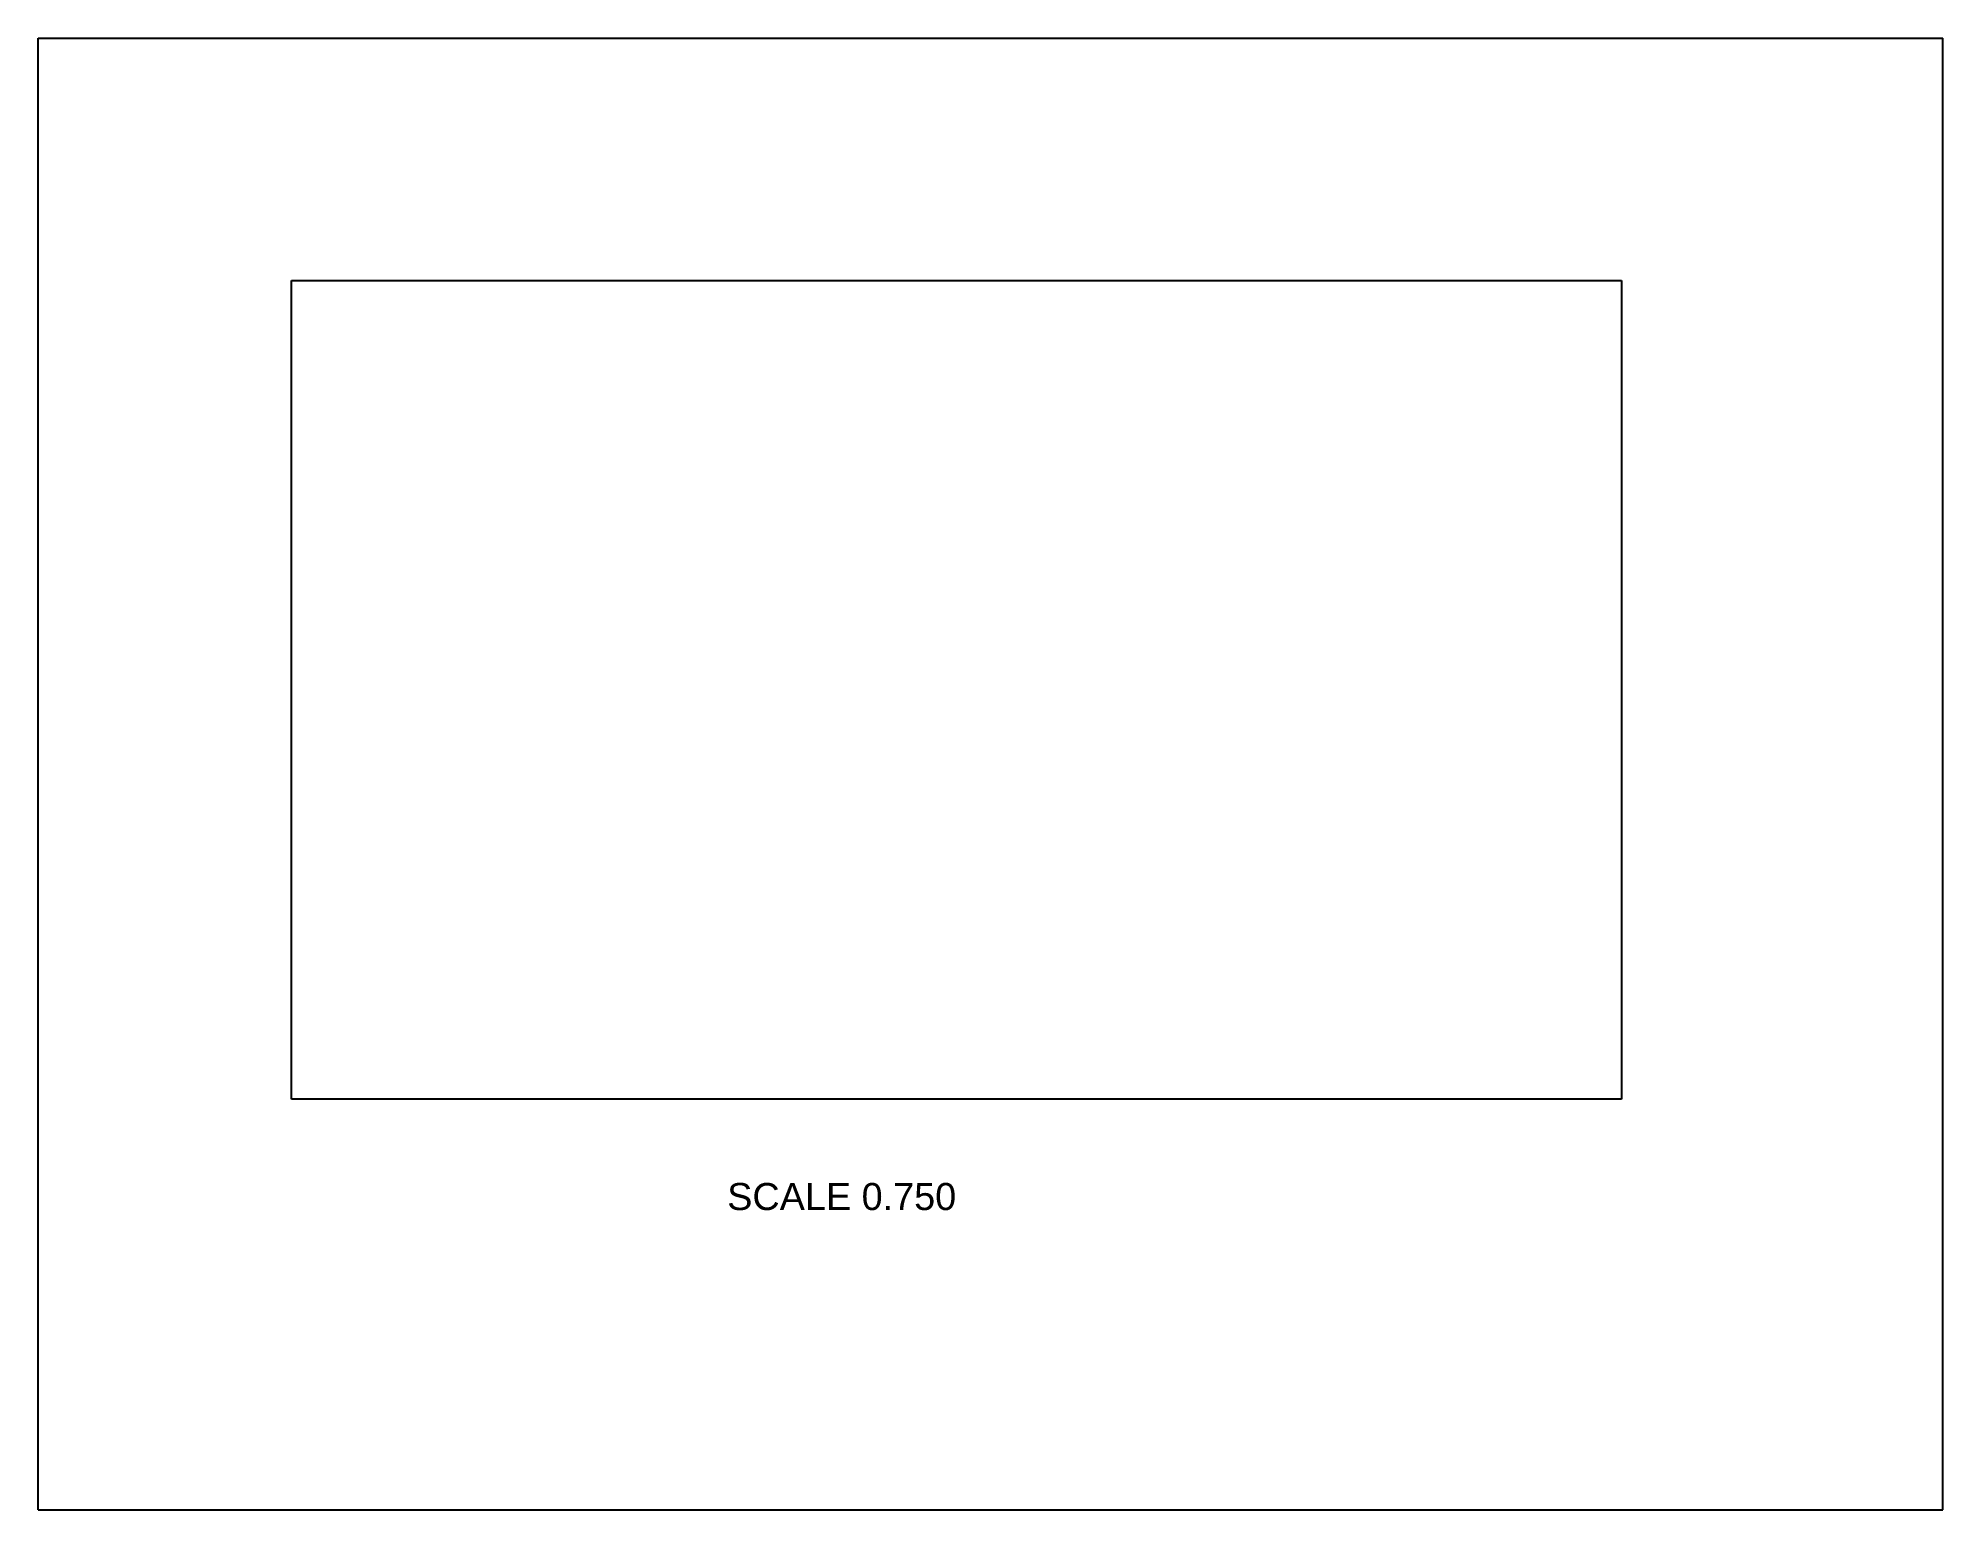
# Model space of a CAD drawing. Header units: inches. Extents: x 0 to 11, y 0 to 8.5.
import ezdxf

# ---------------------------------------------------------------- set-up
doc = ezdxf.new("R2010")
doc.units = ezdxf.units.IN
doc.header["$LTSCALE"] = 0.605
doc.header["$MEASUREMENT"] = 0
doc.layers.get('0').update_dxf_attribs({"linetype": 'CONTINUOUS'})
doc.styles.get("Standard").update_dxf_attribs({"font": ''})
doc.styles.get('Standard').set_extended_font_data('Arial WGL')
picture_1 = doc.add_image_def('image1.png', size_in_pixel=(1152, 709))

msp = doc.modelspace()

# ---------------------------------------------------------------- linework, layer by layer
at = {"color": 7, "linetype": 'Continuous'}
for p, q in [((0, 0), (0, 8.5)), ((0, 8.5), (11, 8.5)), ((11, 0), (11, 8.5)), ((0, 0), (11, 0))]:
    msp.add_line(p, q, dxfattribs=at)

# ---------------------------------------------------------------- texts
at = {"color": 2, "linetype": 'Continuous', "insert": (5.302, 1.888), "char_height": 0.15625, "width": 1.32086, "attachment_point": 3, "line_spacing_factor": 0.9}
msp.add_mtext('SCALE 0.750', dxfattribs=at)

# ---------------------------------------------------------------- pictures from other files: only their frames are drawn
at = {"color": 7, "linetype": 'Continuous'}
image = msp.add_image(picture_1, insert=(1.463, 2.373), size_in_units=(7.68, 4.727), dxfattribs=at)
image.dxf.flags = 11

doc.saveas('drawing.dxf')
